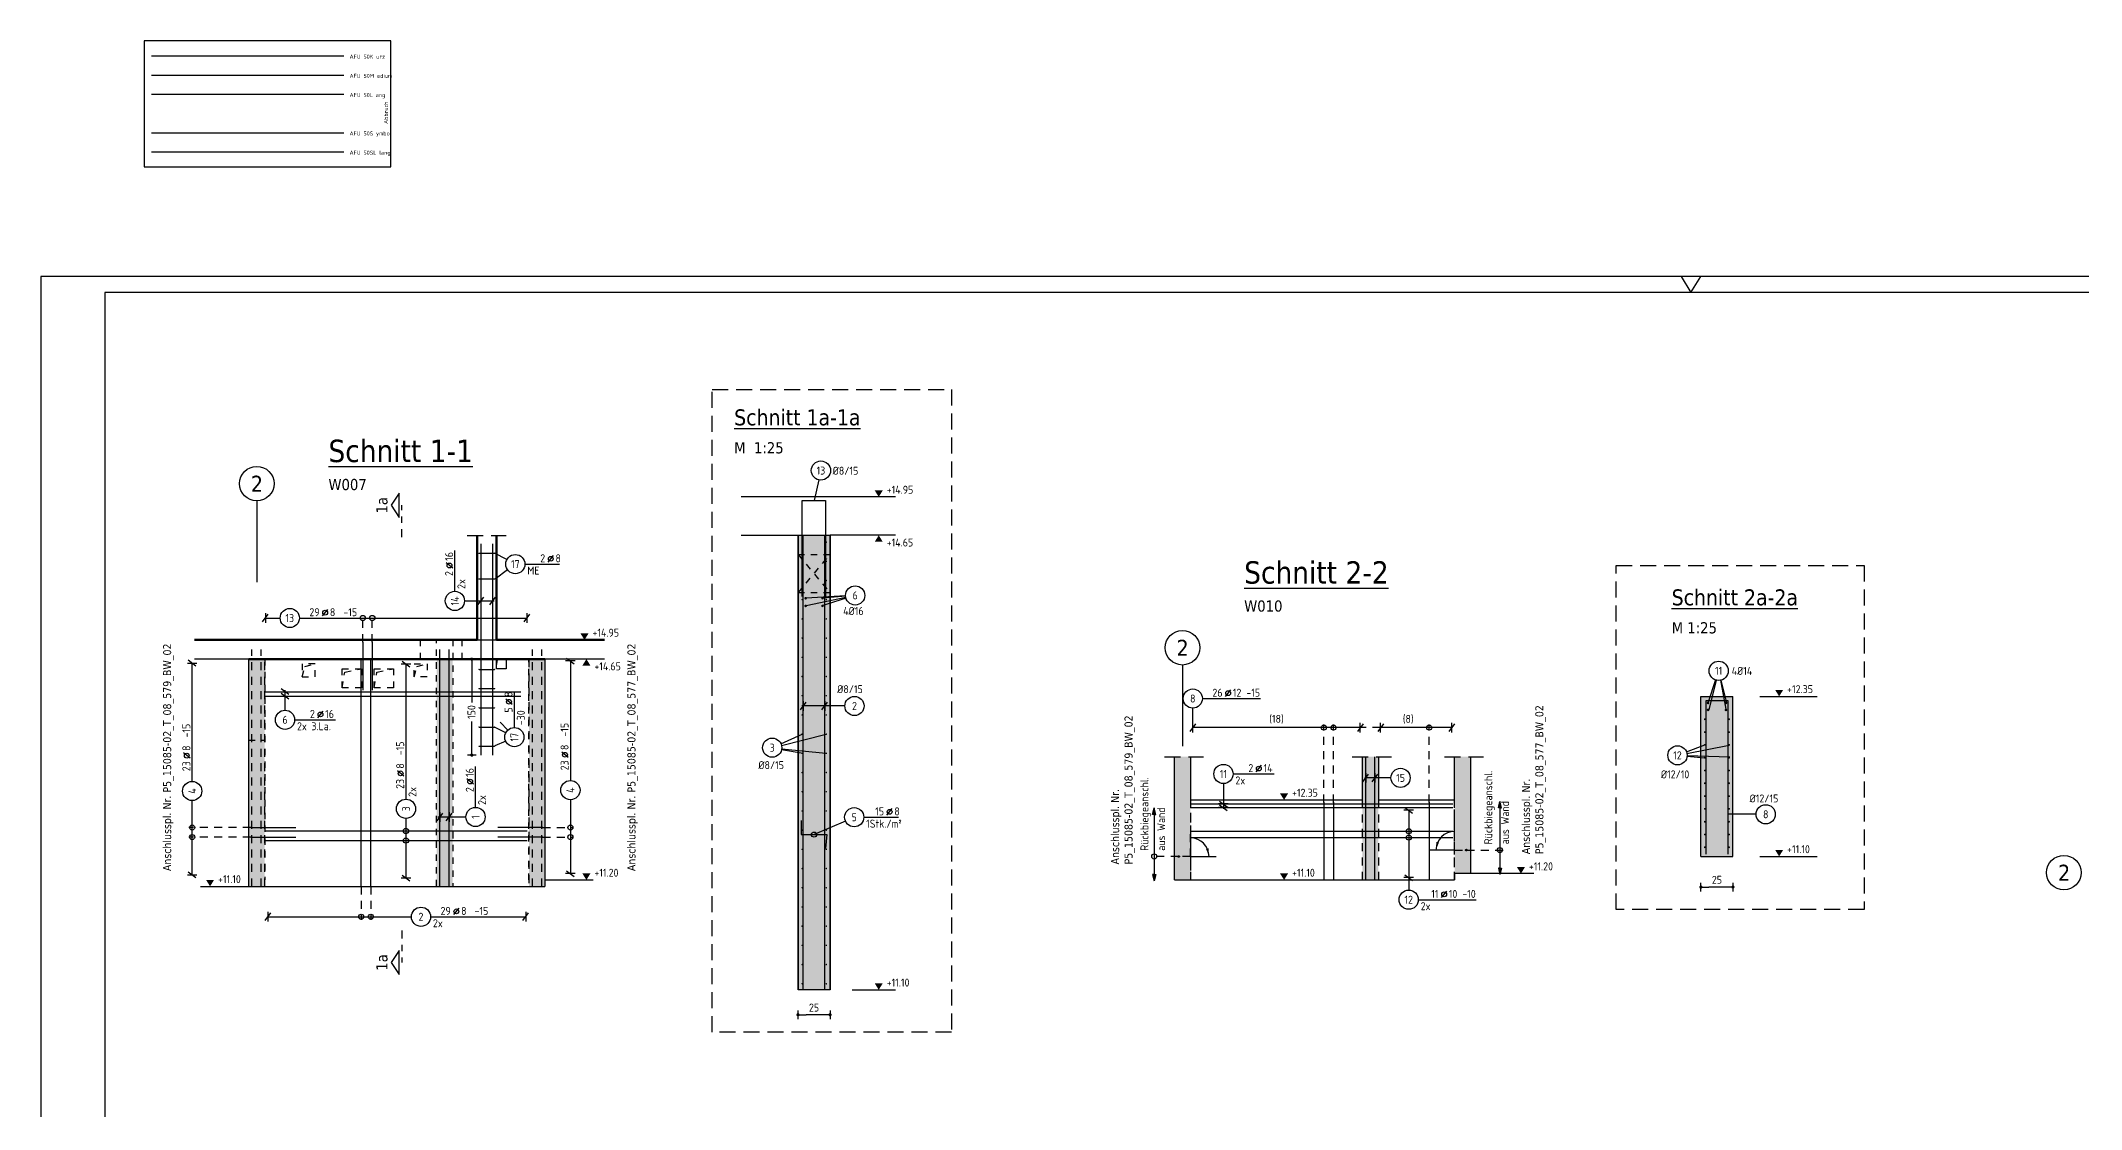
# Model space of a CAD drawing. Extents: x 0 to 63.3, y 0 to 33.4.
# Drawn here: x 0 to 31.87, y 16.69 to 33.38 of the extents above; entities that cross this region are included whole.
import ezdxf
from ezdxf.enums import TextEntityAlignment as Align

# ---------------------------------------------------------------- set-up
doc = ezdxf.new("R2010")
doc.units = 0
doc.header["$LTSCALE"] = 0.5
for name, pattern in [('AUSGEZOGEN', [1000.01, 1000, 0.01]), ('DASHDOTSMALL', [1.05, 0.5, -0.25, 0.05, -0.25]), ('DASHED', [0.75, 0.5, -0.25]), ('DOT', [0.175, 0.05, -0.125]), ('GESTRICHELT', [0.75, 0.5, -0.25]), ('HIDDEN', [0.375, 0.25, -0.125]), ('HIDDEN2', [0.187, 0.125, -0.062]), ('HIDDEN4', [0.12, 0.02, -0.1]), ('PUNKT', [0.175, 0.05, -0.125]), ('STRICHLINIE', [0.75, 0.5, -0.25]), ('STRICHPUNKT2', [0.55, 0.25, -0.125, 0.05, -0.125]), ('VERDECKT', [0.375, 0.25, -0.125])]:
    doc.linetypes.add(name, pattern=pattern)
for name, color, linetype in [('ACHSEN', 7, 'Continuous'), ('AFU', 7, 'Continuous'), ('BETON', 7, 'Continuous'), ('DETAIL', 7, 'Continuous'), ('DRUEBER', 7, 'Continuous'), ('grau_mittel', 7, 'Continuous'), ('HILFE', 7, 'Continuous'), ('koten', 7, 'Continuous'), ('MASSE', 7, 'Continuous'), ('RAHMEN', 7, 'Continuous'), ('RND', 7, 'Continuous'), ('RND-1', 7, 'Continuous'), ('SCHATTEN', 15, 'Continuous'), ('SCHNITTE', 7, 'Continuous'), ('SFP_Achsen', 7, 'Continuous'), ('TEXT', 7, 'Continuous'), ('VERDECKT', 7, 'Continuous'), ('WBZ', 7, 'Continuous')]:
    doc.layers.add(name, color=color, linetype=linetype)
doc.styles.add('helv', font='tahoma.ttf')
doc.styles.add('txt', font='isocp.shx')
doc.linetypes.add('ABBRUCH', pattern='A,0.15,-0.15,["x",Standard,S=0.07,R=0,X=-0.1,Y=-0.0238],-0.005', length=0.305)
doc.linetypes.add('AFU_50K', pattern='A,0.15,["/",Standard,S=0.2,R=0,X=-0.01,Y=-0.1],0.07,["/",Standard,S=0.2,R=0,X=-0.01,Y=-0.1],0.15', length=0.37)
doc.linetypes.add('AFU_50L', pattern='A,0.75,["/",Standard,S=0.2,R=0,X=-0.01,Y=-0.1],0.07,["/",Standard,S=0.2,R=0,X=-0.01,Y=-0.1],0.75', length=1.57)
doc.linetypes.add('AFU_50M', pattern='A,0.45,["/",Standard,S=0.2,R=0,X=-0.01,Y=-0.1],0.07,["/",Standard,S=0.2,R=0,X=-0.01,Y=-0.1],0.45', length=0.97)
doc.linetypes.add('AFU_50S', pattern='A,0,-0.15,["/",Standard,S=0.2,R=0,X=-0.01,Y=-0.1],0,-0.07,["/",Standard,S=0.2,R=0,X=-0.01,Y=-0.1],-0.15', length=0.37)
doc.linetypes.add('AFU_50SL', pattern='A,0,-0.75,["/",Standard,S=0.2,R=0,X=-0.01,Y=-0.1],0,-0.07,["/",Standard,S=0.2,R=0,X=-0.01,Y=-0.1],-0.75', length=1.57)
doc.dimstyles.new('DOT_I', dxfattribs={"dimscale": 0.5, "dimtxt": 0.25, "dimasz": 0.25, "dimexe": 0.1, "dimexo": 0.3, "dimgap": 0.1, "dimtad": 1, "dimdec": 3, "dimzin": 3, "dimtxsty": 'txt', "dimblk": 'DOT', "dimblk1": 'DOT', "dimblk2": 'DOT', "dimsah": 1, "dimcen": 0.1, "dimse1": 1, "dimse2": 1, "dimazin": 0, "dimtfac": 1, "dimtdec": 4, "dimtix": 1, "dimtmove": 2, "dimatfit": 3, "dimfxl": 0, "dimtvp": 1, "dimtolj": 1, "dimtzin": 0, "dimarcsym": 0})

# ---------------------------------------------------------------- blocks, each defined once
blk = doc.blocks.new('okrd_o')
at = {"layer": 'koten', "color": 7, "linetype": 'Continuous'}
blk.add_solid([(-0.125, 0.202), (0.125, 0.202), (0, 0)], dxfattribs=at)
at = {"layer": 'koten', "style": 'txt'}
blk.add_attdef('OKRD', (0.25, 0.1), '', height=0.25, dxfattribs=at)
blk = doc.blocks.new('DOT')
at = {"layer": 'MASSE', "color": 7, "linetype": 'Continuous'}
for p, q in [((0, 0), (-1, 0)), ((0, 0.54), (0, -0.54))]:
    blk.add_line(p, q, dxfattribs=at)
at = {"layer": 'MASSE', "color": 7, "linetype": 'Continuous', "const_width": 0.2}
blk.add_lwpolyline([(-0.1, 0, 1), (0.1, 0, 1)], format="xyb", close=True, dxfattribs=at)
blk = doc.blocks.new('*D14')
at = {"layer": 'Defpoints', "color": 0, "linetype": 'AUSGEZOGEN', "transparency": 16777216}
for p in [(11.827, 18.167), (11.827, 18.167), (12.327, 18.167)]:
    blk.add_point(p, dxfattribs=at)
at = {"layer": 'MASSE', "color": 0, "linetype": 'AUSGEZOGEN', "lineweight": -2, "transparency": 16777216}
blk.add_line((12.202, 18.167), (11.952, 18.167), dxfattribs=at)
at = {"layer": 'MASSE', "color": 0, "linetype": 'AUSGEZOGEN', "lineweight": -2, "transparency": 16777216, "xscale": 0.125, "yscale": 0.125, "zscale": 0.125, "rotation": 180}
blk.add_blockref('DOT', (11.827, 18.167), dxfattribs=at)
at = {"layer": 'MASSE', "color": 0, "linetype": 'AUSGEZOGEN', "lineweight": -2, "transparency": 16777216, "xscale": 0.125, "yscale": 0.125, "zscale": 0.125}
blk.add_blockref('DOT', (12.327, 18.167), dxfattribs=at)
at = {"layer": 'MASSE', "color": 0, "linetype": 'AUSGEZOGEN', "transparency": 16777216, "insert": (12.077, 18.279), "char_height": 0.125, "attachment_point": 5, "style": 'txt'}
blk.add_mtext('\\A1;25', dxfattribs=at)
blk = doc.blocks.new('okrd_u')
at = {"layer": 'koten', "color": 7, "linetype": 'Continuous'}
blk.add_solid([(-0.125, -0.202), (0.125, -0.202), (0, 0)], dxfattribs=at)
at = {"layer": 'koten', "style": 'txt'}
blk.add_attdef('OKRD', (0.25, -0.35), '', height=0.25, dxfattribs=at)
blk = doc.blocks.new('RND_LEI')
at = {"layer": 'RND', "color": 7, "linetype": 'Continuous'}
blk.add_line((1.022, 0.066), (1.19, 0.27), dxfattribs=at)
for centre, radius in [((0, 0), 0.3), ((1.106, 0.168), 0.075)]:
    blk.add_circle(centre, radius, dxfattribs=at)
at = {"layer": 'RND', "color": 7, "linetype": 'Continuous', "style": 'txt'}
blk.add_attdef('POSL', text='', height=0.25, dxfattribs=at).set_placement((0, 0), align=Align.MIDDLE)
blk.add_attdef('ANZ', text='', height=0.25, dxfattribs=at).set_placement((0.931, 0.057), align=Align.RIGHT)
for tag, p in [('DUM', (1.253, 0.057)), ('ABSTD', (1.674, 0.057)), ('POSTXT', (0.374, -0.327))]:
    blk.add_attdef(tag, p, '', height=0.25, dxfattribs=at)
blk = doc.blocks.new('lei_gre')
at = {"layer": 'RND', "color": 7, "linetype": 'Continuous'}
for p, q in [((-0.09, -0.12), (0.09, 0.12)), ((0, 0.15), (0, -0.15))]:
    blk.add_line(p, q, dxfattribs=at)
blk = doc.blocks.new('RND_HIN')
at = {"layer": 'RND', "color": 7, "linetype": 'Continuous'}
blk.add_circle((0, 0), 0.3, dxfattribs=at)
at = {"layer": 'RND', "color": 7, "linetype": 'Continuous', "style": 'txt'}
blk.add_attdef('POSI', text='', height=0.25, dxfattribs=at).set_placement((0, 0), align=Align.MIDDLE)
blk = doc.blocks.new('SCHN-2')
at = {"layer": 'SCHNITTE', "color": 6, "linetype": 'Continuous'}
blk.add_lwpolyline([(0.378, 0.088), (0, 0.34), (-0.378, 0.088)], close=True, dxfattribs=at)
at = {"layer": 'SCHNITTE', "color": 1, "linetype": 'DASHDOTSMALL', "style": 'helv'}
blk.add_attdef('SCHN-2', text='', height=0.35, dxfattribs=at).set_placement((0, 0.45), align=Align.CENTER)
blk = doc.blocks.new('*D19')
at = {"layer": 'Defpoints', "color": 0, "linetype": 'AUSGEZOGEN', "transparency": 16777216}
for p in [(25.93, 20.162), (25.93, 20.162), (26.43, 20.162)]:
    blk.add_point(p, dxfattribs=at)
at = {"layer": 'MASSE', "color": 0, "linetype": 'AUSGEZOGEN', "lineweight": -2, "transparency": 16777216}
blk.add_line((26.305, 20.162), (26.055, 20.162), dxfattribs=at)
at = {"layer": 'MASSE', "color": 0, "linetype": 'AUSGEZOGEN', "lineweight": -2, "transparency": 16777216, "xscale": 0.125, "yscale": 0.125, "zscale": 0.125, "rotation": 180}
blk.add_blockref('DOT', (25.93, 20.162), dxfattribs=at)
at = {"layer": 'MASSE', "color": 0, "linetype": 'AUSGEZOGEN', "lineweight": -2, "transparency": 16777216, "xscale": 0.125, "yscale": 0.125, "zscale": 0.125}
blk.add_blockref('DOT', (26.43, 20.162), dxfattribs=at)
at = {"layer": 'MASSE', "color": 0, "linetype": 'AUSGEZOGEN', "transparency": 16777216, "insert": (26.18, 20.275), "char_height": 0.125, "attachment_point": 5, "style": 'txt'}
blk.add_mtext('\\A1;25', dxfattribs=at)
blk = doc.blocks.new('PFEIL')
at = {"color": 7, "linetype": 'Continuous'}
blk.add_solid([(-1, -0.17), (-1, 0.17), (0, 0)], dxfattribs=at)
blk = doc.blocks.new('Pfeillinie')
at = {"layer": 'TEXT', "linetype": 'Continuous'}
blk.add_hatch(color=7, dxfattribs=at).paths.add_polyline_path([(0, 0), (-0.8, 0.2), (-0.8, 0), (-0.8, -0.2)])
at = {"layer": 'TEXT', "color": 7, "linetype": 'Continuous'}
for p, q in [((-0.8, 0), (-0.8, 0.2)), ((-0.8, 0.2), (0, 0)), ((-0.8, 0), (-0.8, -0.2)), ((-0.8, -0.2), (0, 0))]:
    blk.add_line(p, q, dxfattribs=at)
blk = doc.blocks.new('A1-19-0')
at = {"layer": 'RAHMEN'}
for p, q in [((103.1, 59.4), (0, 59.4)), ((0, 59.4), (0, 0))]:
    blk.add_line(p, q, dxfattribs=at)
at = {"layer": 'RAHMEN', "color": 7, "linetype": 'Continuous'}
for p, q in [((51.24, 59.4), (51.55, 58.9)), ((51.55, 58.9), (51.86, 59.4))]:
    blk.add_line(p, q, dxfattribs=at)
at = {"layer": 'RAHMEN', "color": 5}
for p, q in [((102.6, 58.9), (2, 58.9)), ((2, 58.9), (2, 0.5))]:
    blk.add_line(p, q, dxfattribs=at)
blk = doc.blocks.new('*D25')
at = {"layer": 'Defpoints', "color": 0, "linetype": 'AUSGEZOGEN', "transparency": 16777216}
for p in [(6.731, 23.723), (6.731, 23.723), (6.731, 22.223)]:
    blk.add_point(p, dxfattribs=at)
at = {"layer": 'MASSE', "color": 0, "linetype": 'AUSGEZOGEN', "lineweight": -2, "transparency": 16777216}
for p, q in [((6.731, 23.598), (6.731, 23.046)), ((6.731, 22.348), (6.731, 22.746))]:
    blk.add_line(p, q, dxfattribs=at)
at = {"layer": 'MASSE', "color": 0, "linetype": 'AUSGEZOGEN', "lineweight": -2, "transparency": 16777216, "xscale": 0.125, "yscale": 0.125, "zscale": 0.125}
for p, rotation in [((6.731, 23.723), 90), ((6.731, 22.223), 270)]:
    blk.add_blockref('DOT', p, dxfattribs=dict(at, rotation=rotation))
at = {"layer": 'MASSE', "color": 0, "linetype": 'AUSGEZOGEN', "transparency": 16777216, "insert": (6.727, 22.896), "char_height": 0.125, "attachment_point": 5, "rotation": 90, "style": 'txt'}
blk.add_mtext('\\A1;150', dxfattribs=at)

msp = doc.modelspace()

# ---------------------------------------------------------------- hatches: boundary and pattern name
at = {"layer": 'grau_mittel'}
for points in [[(12.327, 25.657), (11.827, 25.657), (11.827, 18.557), (12.327, 18.557)], [(7.623, 20.173), (7.873, 20.173), (7.873, 23.723), (7.623, 23.723)], [(26.43, 23.141), (25.93, 23.141), (25.93, 20.641), (26.43, 20.641)]]:
    msp.add_hatch(color=61, dxfattribs=at).paths.add_polyline_path(points)
h = msp.add_hatch(color=61, dxfattribs=at)
h.paths.add_polyline_path([(6.183, 20.173), (6.433, 20.173), (6.433, 23.723), (6.183, 23.723)])
h.paths.add_polyline_path([(3.498, 23.723), (3.248, 23.723), (3.248, 22.458), (3.498, 22.458)])
h.paths.add_polyline_path([(3.498, 22.458), (3.248, 22.458), (3.248, 20.173), (3.498, 20.173)])
h = msp.add_hatch(color=61, dxfattribs=at)
h.paths.add_polyline_path([(22.082, 20.373), (22.332, 20.373), (22.332, 22.198), (22.082, 22.198), (22.082, 21.523)])
h.paths.add_polyline_path([(20.892, 21.523), (20.892, 22.198), (20.642, 22.198), (20.642, 21.523), (20.642, 20.273), (20.892, 20.273)])
h.paths.add_polyline_path([(17.957, 21.523), (17.957, 22.198), (17.707, 22.198), (17.707, 20.273), (17.957, 20.273)])

# ---------------------------------------------------------------- linework, layer by layer
at = {"layer": 'ACHSEN', "color": 140, "linetype": 'AUSGEZOGEN'}
for p, q in [((3.373, 26.193), (3.373, 24.925)), ((17.832, 23.631), (17.832, 22.362))]:
    msp.add_line(p, q, dxfattribs=at)
at = {"layer": 'AFU', "color": 8, "linetype": 'AFU_50K'}
for p, q in [((4.731, 33.142), (1.731, 33.142)), ((11.827, 25.657), (12.327, 25.657)), ((6.818, 24.023), (7.118, 24.023)), ((25.93, 20.641), (26.43, 20.641)), ((22.332, 20.373), (22.082, 20.373)), ((22.082, 20.373), (22.082, 20.273)), ((12.327, 18.557), (11.827, 18.557))]:
    msp.add_line(p, q, dxfattribs=at)
at = {"layer": 'AFU', "color": 8, "linetype": 'AFU_50M'}
msp.add_line((4.731, 32.842), (1.731, 32.842), dxfattribs=at)
at = {"layer": 'AFU', "color": 8, "linetype": 'AFU_50L'}
for p, q in [((4.731, 32.542), (1.731, 32.542)), ((3.248, 20.173), (7.873, 20.173)), ((17.707, 20.273), (22.082, 20.273))]:
    msp.add_line(p, q, dxfattribs=at)
at = {"layer": 'AFU', "color": 8, "linetype": 'AFU_50S'}
msp.add_line((4.731, 31.942), (1.731, 31.942), dxfattribs=at)
at = {"layer": 'AFU', "color": 8, "linetype": 'AFU_50SL'}
msp.add_line((4.731, 31.642), (1.731, 31.642), dxfattribs=at)
at = {"layer": 'AFU', "color": 8, "linetype": 'AFU_50L', "lineweight": 70}
msp.add_line((3.248, 23.723), (7.873, 23.723), dxfattribs=at)
at = {"layer": 'AFU', "color": 8, "linetype": 'ABBRUCH'}
msp.add_lwpolyline([(1.613, 31.416), (5.467, 31.416), (5.467, 33.383), (1.613, 33.383)], close=True, dxfattribs=at)
at = {"layer": 'BETON', "color": 6, "linetype": 'AUSGEZOGEN', "lineweight": 25}
msp.add_line((13.352, 26.257), (10.938, 26.257), dxfattribs=at)
at = {"layer": 'BETON', "color": 6, "linetype": 'AUSGEZOGEN', "lineweight": 70}
for p, q in [((6.818, 25.655), (6.818, 24.023)), ((7.118, 25.655), (7.118, 24.023)), ((2.4, 24.023), (6.818, 24.023)), ((7.118, 24.023), (8.807, 24.023))]:
    msp.add_line(p, q, dxfattribs=at)
at = {"layer": 'BETON', "color": 6, "linetype": 'AUSGEZOGEN'}
for p, q in [((10.938, 25.657), (11.827, 25.657)), ((13.352, 25.657), (12.327, 25.657)), ((3.248, 23.723), (2.4, 23.723)), ((8.807, 23.723), (7.873, 23.723)), ((25.93, 20.641), (25.93, 23.141)), ((25.93, 23.141), (26.43, 23.141)), ((26.43, 20.641), (26.43, 23.141)), ((22.082, 21.523), (22.082, 22.198)), ((17.957, 21.523), (20.642, 21.523)), ((20.892, 21.523), (22.082, 21.523)), ((2.493, 20.173), (3.248, 20.173)), ((7.873, 20.273), (8.627, 20.273)), ((23.318, 20.373), (22.332, 20.373))]:
    msp.add_line(p, q, dxfattribs=at)
at = {"layer": 'BETON', "color": 6, "linetype": 'AUSGEZOGEN', "lineweight": 35}
for p, q in [((11.827, 25.657), (11.827, 18.557)), ((12.327, 25.657), (12.327, 18.557))]:
    msp.add_line(p, q, dxfattribs=at)
at = {"layer": 'BETON', "color": 6, "linetype": 'AUSGEZOGEN', "lineweight": -2}
for p, q in [((3.248, 20.173), (3.248, 23.723)), ((7.873, 23.723), (7.873, 20.173)), ((17.707, 20.273), (17.707, 22.198)), ((17.957, 22.198), (17.957, 21.523)), ((20.642, 21.523), (20.642, 22.198)), ((20.892, 22.198), (20.892, 21.523)), ((22.332, 22.198), (22.332, 20.373))]:
    msp.add_line(p, q, dxfattribs=at)
at = {"layer": 'BETON', "color": 6, "linetype": 'AUSGEZOGEN'}
msp.add_lwpolyline([(7.268, 23.723), (7.268, 23.573), (7.118, 23.573), (7.118, 23.723)], close=True, dxfattribs=at)
at = {"layer": 'DETAIL', "color": 102, "linetype": 'STRICHLINIE'}
for points in [[(10.487, 17.897), (10.487, 27.936), (14.225, 27.936), (14.225, 17.897)], [(24.606, 19.812), (24.606, 25.184), (28.482, 25.184), (28.482, 19.812)]]:
    msp.add_lwpolyline(points, close=True, dxfattribs=at)
at = {"layer": 'DRUEBER', "color": 7, "linetype": 'DOT'}
for p, q in [((3.498, 24.023), (5.933, 24.023)), ((5.933, 23.723), (5.933, 24.023)), ((6.583, 23.723), (6.583, 24.023)), ((3.498, 23.723), (5.933, 23.723)), ((6.583, 23.723), (7.623, 23.723)), ((17.957, 21.523), (17.957, 20.273)), ((22.082, 20.273), (22.082, 21.523))]:
    msp.add_line(p, q, dxfattribs=at)
at = {"layer": 'DRUEBER', "color": 7, "linetype": 'PUNKT', "lineweight": -2}
for p, q in [((6.183, 20.173), (6.183, 24.023)), ((6.433, 24.023), (6.433, 20.173)), ((3.498, 23.723), (3.498, 20.273)), ((7.623, 20.273), (7.623, 23.723))]:
    msp.add_line(p, q, dxfattribs=at)
at = {"layer": 'DRUEBER', "color": 7, "linetype": 'DOT', "lineweight": 70}
msp.add_line((6.433, 24.023), (6.183, 24.023), dxfattribs=at)
at = {"layer": 'DRUEBER', "color": 7, "linetype": 'HIDDEN4', "lineweight": -2}
msp.add_line((3.248, 22.458), (3.498, 22.458), dxfattribs=at)
at = {"layer": 'HILFE', "color": 102, "linetype": 'GESTRICHELT'}
for p, q in [((6.66, 25.655), (7.271, 25.655)), ((17.549, 22.198), (18.16, 22.198)), ((20.484, 22.198), (21.095, 22.198)), ((21.924, 22.198), (22.535, 22.198))]:
    msp.add_line(p, q, dxfattribs=at)
at = {"layer": 'HILFE', "color": 102, "linetype": 'AUSGEZOGEN'}
for p, q in [((26.85, 23.141), (27.747, 23.141)), ((26.85, 20.641), (27.747, 20.641)), ((12.675, 18.557), (13.352, 18.557))]:
    msp.add_line(p, q, dxfattribs=at)
at = {"layer": 'RND', "color": 102, "linetype": 'AUSGEZOGEN'}
for p, q in [((12.152, 26.523), (12.08, 26.201)), ((7.28, 25.278), (7.088, 25.38)), ((7.292, 25.117), (7.099, 24.973)), ((6.618, 24.632), (7.081, 24.632)), ((12.57, 24.709), (11.957, 24.674)), ((12.573, 24.686), (11.957, 24.554)), ((12.577, 24.673), (12.2, 24.554)), ((12.57, 24.705), (12.22, 24.674)), ((26.159, 23.398), (26.042, 23.048)), ((26.17, 23.395), (26.052, 22.929)), ((26.235, 23.393), (26.321, 22.939)), ((26.243, 23.395), (26.331, 23.038)), ((3.815, 22.925), (3.815, 23.24)), ((12.559, 22.991), (11.886, 22.991)), ((7.263, 22.571), (7.087, 22.658)), ((7.294, 22.613), (7.175, 22.739)), ((7.261, 22.442), (7.092, 22.366)), ((11.561, 22.4), (11.891, 22.549)), ((11.569, 22.375), (12.269, 22.551)), ((11.571, 22.313), (11.906, 22.254)), ((11.573, 22.323), (12.264, 22.252)), ((25.704, 22.274), (25.99, 22.384)), ((25.711, 22.249), (26.369, 22.379)), ((25.713, 22.205), (25.985, 22.179)), ((25.714, 22.215), (26.38, 22.194)), ((18.472, 21.779), (18.472, 21.385)), ((21.089, 21.868), (20.68, 21.868)), ((6.2, 21.257), (6.641, 21.257)), ((12.568, 21.193), (12.077, 20.981)), ((26.792, 21.299), (26.35, 21.299))]:
    msp.add_line(p, q, dxfattribs=at)
at = {"layer": 'RND', "color": 7, "linetype": 'AUSGEZOGEN'}
for p, q in [((6.468, 24.782), (6.468, 25.422)), ((7.562, 25.207), (8.102, 25.207)), ((3.507, 24.365), (3.739, 24.365)), ((4.039, 24.365), (7.593, 24.365)), ((2.364, 21.812), (2.364, 23.659)), ((5.704, 23.645), (5.704, 21.535)), ((8.272, 23.694), (8.272, 21.826)), ((7.397, 22.654), (7.397, 23.194)), ((17.993, 22.653), (17.993, 22.957)), ((18.143, 23.107), (19.049, 23.107)), ((3.965, 22.775), (4.605, 22.775)), ((20.61, 22.653), (17.993, 22.653)), ((22.038, 22.653), (20.926, 22.653)), ((6.791, 21.407), (6.791, 22.047)), ((18.622, 21.929), (19.262, 21.929)), ((2.364, 20.351), (2.364, 21.512)), ((8.272, 21.526), (8.272, 20.372)), ((21.366, 21.362), (21.366, 20.309)), ((5.704, 21.235), (5.704, 20.302)), ((12.855, 21.253), (13.395, 21.253)), ((21.366, 20.309), (21.366, 20.114)), ((21.516, 19.964), (22.422, 19.964)), ((3.548, 19.698), (5.788, 19.698)), ((6.088, 19.698), (7.574, 19.698))]:
    msp.add_line(p, q, dxfattribs=at)
at = {"layer": 'RND', "color": 102, "linetype": 'VERDECKT'}
for p, q in [((5.028, 23.989), (5.028, 24.415)), ((5.178, 23.989), (5.178, 24.415)), ((20.041, 21.485), (20.041, 22.703)), ((20.191, 21.485), (20.191, 22.703)), ((21.685, 21.485), (21.685, 22.703)), ((3.283, 21.092), (2.314, 21.092)), ((7.837, 21.092), (8.322, 21.092)), ((3.283, 20.942), (2.314, 20.942)), ((7.837, 20.942), (8.322, 20.942)), ((22.266, 20.74), (22.841, 20.74)), ((17.773, 20.64), (17.341, 20.64)), ((5.005, 20.173), (5.005, 19.648)), ((5.155, 20.173), (5.155, 19.648))]:
    msp.add_line(p, q, dxfattribs=at)
at = {"layer": 'RND', "color": 7, "linetype": 'VERDECKT'}
msp.add_line((20.926, 22.653), (20.61, 22.653), dxfattribs=at)
at = {"layer": 'RND', "color": 1, "linetype": 'AUSGEZOGEN'}
for points in [[(11.894, 24.701), (11.894, 26.201), (12.254, 26.201), (12.254, 24.701)], [(6.873, 25.523), (6.873, 22.223)], [(7.056, 25.523), (7.056, 22.223)], [(11.91, 18.557), (11.91, 25.657)], [(12.244, 18.557), (12.244, 25.657)], [(6.845, 25.376), (7.088, 25.376)], [(6.845, 24.976), (7.088, 24.976)], [(5.028, 23.989), (5.028, 23.239)], [(5.178, 23.989), (5.178, 23.239)], [(5.005, 20.173), (5.005, 23.723)], [(5.155, 20.173), (5.155, 23.723)], [(6.235, 20.173), (6.235, 23.873)], [(6.378, 20.173), (6.378, 23.873)], [(6.845, 23.562), (7.088, 23.562)], [(3.498, 23.214), (7.498, 23.214)], [(3.498, 23.143), (7.498, 23.143)], [(6.845, 23.262), (7.088, 23.262)], [(6.845, 22.962), (7.088, 22.962)], [(6.845, 22.662), (7.088, 22.662)], [(6.845, 22.362), (7.088, 22.362)], [(20.694, 20.273), (20.694, 22.198)], [(20.838, 20.273), (20.838, 22.198)], [(17.957, 21.461), (22.057, 21.461)], [(17.957, 21.404), (22.057, 21.404)], [(20.041, 21.485), (20.041, 20.273)], [(20.191, 21.485), (20.191, 20.273)], [(21.685, 21.485), (21.685, 20.273)], [(3.283, 21.092), (3.983, 21.092)], [(3.498, 21.038), (7.598, 21.038)], [(7.837, 21.092), (7.137, 21.092)], [(17.957, 21.034), (22.057, 21.034)], [(3.283, 20.942), (3.983, 20.942)], [(3.498, 20.888), (7.598, 20.888)], [(7.837, 20.942), (7.137, 20.942)], [(17.957, 20.934), (22.057, 20.934)]]:
    msp.add_lwpolyline(points, dxfattribs=at)
at = {"layer": 'RND', "color": 7, "linetype": 'AUSGEZOGEN'}
for points, const_width in [([(11.886, 25.551, 1), (11.898, 25.551, 1)], 0.012), ([(12.263, 25.551, 1), (12.275, 25.551, 1)], 0.012), ([(6.84, 25.376, 1), (6.85, 25.376, 1)], 0.01), ([(7.083, 25.376, 1), (7.093, 25.376, 1)], 0.01), ([(11.886, 25.251, 1), (11.898, 25.251, 1)], 0.012), ([(12.263, 25.251, 1), (12.275, 25.251, 1)], 0.012), ([(6.84, 24.976, 1), (6.85, 24.976, 1)], 0.01), ([(7.083, 24.976, 1), (7.093, 24.976, 1)], 0.01), ([(11.886, 24.951, 1), (11.898, 24.951, 1)], 0.012), ([(12.263, 24.951, 1), (12.275, 24.951, 1)], 0.012), ([(11.886, 24.651, 1), (11.898, 24.651, 1)], 0.012), ([(11.937, 24.674, 1), (11.957, 24.674, 1)], 0.02), ([(11.937, 24.554, 1), (11.957, 24.554, 1)], 0.02), ([(12.2, 24.674, 1), (12.22, 24.674, 1)], 0.02), ([(12.2, 24.554, 1), (12.22, 24.554, 1)], 0.02), ([(12.263, 24.651, 1), (12.275, 24.651, 1)], 0.012), ([(11.886, 24.351, 1), (11.898, 24.351, 1)], 0.012), ([(12.263, 24.351, 1), (12.275, 24.351, 1)], 0.012), ([(5.023, 23.989, 1), (5.033, 23.989, 1)], 0.01), ([(5.173, 23.989, 1), (5.183, 23.989, 1)], 0.01), ([(11.886, 24.051, 1), (11.898, 24.051, 1)], 0.012), ([(12.263, 24.051, 1), (12.275, 24.051, 1)], 0.012), ([(11.886, 23.751, 1), (11.898, 23.751, 1)], 0.012), ([(12.263, 23.751, 1), (12.275, 23.751, 1)], 0.012), ([(6.84, 23.562, 1), (6.85, 23.562, 1)], 0.01), ([(6.84, 23.262, 1), (6.85, 23.262, 1)], 0.01), ([(7.083, 23.562, 1), (7.093, 23.562, 1)], 0.01), ([(7.083, 23.262, 1), (7.093, 23.262, 1)], 0.01), ([(11.886, 23.451, 1), (11.898, 23.451, 1)], 0.012), ([(12.263, 23.451, 1), (12.275, 23.451, 1)], 0.012), ([(6.84, 22.962, 1), (6.85, 22.962, 1)], 0.01), ([(7.083, 22.962, 1), (7.093, 22.962, 1)], 0.01), ([(11.886, 23.151, 1), (11.898, 23.151, 1)], 0.012), ([(12.263, 23.151, 1), (12.275, 23.151, 1)], 0.012), ([(26.032, 23.038, 1), (26.052, 23.038, 1)], 0.02), ([(26.032, 22.929, 1), (26.052, 22.929, 1)], 0.02), ([(26.311, 23.038, 1), (26.331, 23.038, 1)], 0.02), ([(26.311, 22.929, 1), (26.331, 22.929, 1)], 0.02), ([(6.84, 22.662, 1), (6.85, 22.662, 1)], 0.01), ([(7.083, 22.662, 1), (7.093, 22.662, 1)], 0.01), ([(11.886, 22.851, 1), (11.898, 22.851, 1)], 0.012), ([(12.263, 22.851, 1), (12.275, 22.851, 1)], 0.012), ([(25.984, 22.783, 1), (25.998, 22.783, 1)], 0.014), ([(26.363, 22.783, 1), (26.377, 22.783, 1)], 0.014), ([(6.84, 22.362, 1), (6.85, 22.362, 1)], 0.01), ([(7.083, 22.362, 1), (7.093, 22.362, 1)], 0.01), ([(11.886, 22.551, 1), (11.898, 22.551, 1)], 0.012), ([(12.263, 22.551, 1), (12.275, 22.551, 1)], 0.012), ([(25.984, 22.583, 1), (25.998, 22.583, 1)], 0.014), ([(25.984, 22.383, 1), (25.998, 22.383, 1)], 0.014), ([(26.363, 22.583, 1), (26.377, 22.583, 1)], 0.014), ([(26.363, 22.383, 1), (26.377, 22.383, 1)], 0.014), ([(11.886, 22.251, 1), (11.898, 22.251, 1)], 0.012), ([(12.263, 22.251, 1), (12.275, 22.251, 1)], 0.012), ([(25.984, 22.183, 1), (25.998, 22.183, 1)], 0.014), ([(25.984, 21.983, 1), (25.998, 21.983, 1)], 0.014), ([(26.363, 22.183, 1), (26.377, 22.183, 1)], 0.014), ([(26.363, 21.983, 1), (26.377, 21.983, 1)], 0.014), ([(11.886, 21.951, 1), (11.898, 21.951, 1)], 0.012), ([(12.263, 21.951, 1), (12.275, 21.951, 1)], 0.012), ([(25.984, 21.783, 1), (25.998, 21.783, 1)], 0.014), ([(26.363, 21.783, 1), (26.377, 21.783, 1)], 0.014), ([(11.886, 21.651, 1), (11.898, 21.651, 1)], 0.012), ([(11.886, 21.351, 1), (11.898, 21.351, 1)], 0.012), ([(12.263, 21.651, 1), (12.275, 21.651, 1)], 0.012), ([(12.263, 21.351, 1), (12.275, 21.351, 1)], 0.012), ([(20.034, 21.485, 1), (20.047, 21.485, 1)], 0.0125), ([(20.184, 21.485, 1), (20.197, 21.485, 1)], 0.0125), ([(21.679, 21.485, 1), (21.692, 21.485, 1)], 0.0125), ([(25.984, 21.583, 1), (25.998, 21.583, 1)], 0.014), ([(25.984, 21.383, 1), (25.998, 21.383, 1)], 0.014), ([(26.363, 21.583, 1), (26.377, 21.583, 1)], 0.014), ([(26.363, 21.383, 1), (26.377, 21.383, 1)], 0.014), ([(3.277, 21.092, 1), (3.29, 21.092, 1)], 0.0125), ([(7.844, 21.092, -1), (7.831, 21.092, -1)], 0.0125), ([(11.886, 21.051, 1), (11.898, 21.051, 1)], 0.012), ([(12.263, 21.051, 1), (12.275, 21.051, 1)], 0.012), ([(25.984, 21.183, 1), (25.998, 21.183, 1)], 0.014), ([(26.363, 21.183, 1), (26.377, 21.183, 1)], 0.014), ([(3.277, 20.942, 1), (3.29, 20.942, 1)], 0.0125), ([(7.844, 20.942, -1), (7.831, 20.942, -1)], 0.0125), ([(11.886, 20.751, 1), (11.898, 20.751, 1)], 0.012), ([(12.263, 20.751, 1), (12.275, 20.751, 1)], 0.012), ([(25.984, 20.983, 1), (25.998, 20.983, 1)], 0.014), ([(25.984, 20.783, 1), (25.998, 20.783, 1)], 0.014), ([(26.363, 20.983, 1), (26.377, 20.983, 1)], 0.014), ([(26.363, 20.783, 1), (26.377, 20.783, 1)], 0.014), ([(11.886, 20.451, 1), (11.898, 20.451, 1)], 0.012), ([(12.263, 20.451, 1), (12.275, 20.451, 1)], 0.012), ([(11.886, 20.151, 1), (11.898, 20.151, 1)], 0.012), ([(12.263, 20.151, 1), (12.275, 20.151, 1)], 0.012), ([(11.886, 19.851, 1), (11.898, 19.851, 1)], 0.012), ([(12.263, 19.851, 1), (12.275, 19.851, 1)], 0.012), ([(11.886, 19.551, 1), (11.898, 19.551, 1)], 0.012), ([(12.263, 19.551, 1), (12.275, 19.551, 1)], 0.012), ([(11.886, 19.251, 1), (11.898, 19.251, 1)], 0.012), ([(12.263, 19.251, 1), (12.275, 19.251, 1)], 0.012), ([(11.886, 18.951, 1), (11.898, 18.951, 1)], 0.012), ([(12.263, 18.951, 1), (12.275, 18.951, 1)], 0.012), ([(11.886, 18.651, 1), (11.898, 18.651, 1)], 0.012), ([(12.263, 18.651, 1), (12.275, 18.651, 1)], 0.012)]:
    msp.add_lwpolyline(points, format="xyb", close=True, dxfattribs=dict(at, const_width=const_width))
at = {"layer": 'RND', "color": 7, "linetype": 'HIDDEN'}
for points in [[(3.297, 20.173), (3.297, 23.873)], [(3.44, 20.173), (3.44, 23.873)], [(7.68, 20.173), (7.68, 23.873)], [(7.824, 20.173), (7.824, 23.873)]]:
    msp.add_lwpolyline(points, dxfattribs=at)
at = {"layer": 'RND', "color": 102, "linetype": 'AUSGEZOGEN'}
for points in [[(17.391, 21.398), (17.391, 20.259)], [(22.791, 21.498), (22.791, 20.359)]]:
    msp.add_lwpolyline(points, dxfattribs=at)
at = {"layer": 'RND', "color": 7, "linetype": 'AUSGEZOGEN'}
for centre in [(5.028, 24.365), (5.178, 24.365), (20.041, 22.653), (20.191, 22.653), (21.685, 22.653), (2.364, 21.092), (5.704, 21.038), (8.272, 21.092), (21.366, 21.034), (2.364, 20.942), (5.704, 20.888), (8.272, 20.942), (12.077, 20.981), (21.366, 20.934), (22.791, 20.74), (17.391, 20.64), (5.005, 19.698), (5.155, 19.698)]:
    msp.add_circle(centre, 0.04, dxfattribs=at)
at = {"layer": 'RND-1', "color": 1, "linetype": 'AUSGEZOGEN'}
for points in [[(26.01, 20.675), (26.01, 23.075), (26.35, 23.075), (26.35, 20.675)], [(11.877, 21.201), (11.877, 20.981), (12.277, 20.981), (12.258, 20.762)]]:
    msp.add_lwpolyline(points, dxfattribs=at)
at = {"layer": 'SCHATTEN', "color": 1, "linetype": 'AUSGEZOGEN'}
msp.add_lwpolyline([(7.118, 23.573, 0, 0.0245, 0), (7.13, 23.722, 0, 0, 0), (7.119, 23.711, 0.0245, 0, 0), (7.268, 23.723, 0, 0, 0)], format="xyseb", dxfattribs=at)
at = {"layer": 'SCHNITTE', "color": 6, "linetype": 'STRICHPUNKT2'}
for p, q in [((5.64, 25.626), (5.64, 26.126)), ((5.64, 19.484), (5.64, 18.984))]:
    msp.add_line(p, q, dxfattribs=at)
at = {"layer": 'SFP_Achsen', "color": 7, "linetype": 'AUSGEZOGEN'}
for centre in [(3.373, 26.464), (17.832, 23.901), (31.599, 20.387)]:
    msp.add_circle(centre, 0.27, dxfattribs=at)
at = {"layer": 'TEXT', "color": 7, "linetype": 'VERDECKT'}
for p, q in [((22.082, 20.74), (22.266, 20.74)), ((17.957, 20.64), (17.773, 20.64))]:
    msp.add_line(p, q, dxfattribs=at)
for points in [[(17.957, 20.64), (17.957, 21.04)], [(22.082, 20.74), (22.082, 21.14)]]:
    msp.add_lwpolyline(points, dxfattribs=at)
at = {"layer": 'TEXT', "color": 1, "linetype": 'AUSGEZOGEN'}
for points in [[(22.082, 20.74), (21.682, 20.74)], [(17.957, 20.64), (18.357, 20.64)]]:
    msp.add_lwpolyline(points, dxfattribs=at)
at = {"layer": 'TEXT', "color": 7, "linetype": 'VERDECKT'}
for centre in [(22.266, 20.74), (17.773, 20.64)]:
    msp.add_circle(centre, 0.012, dxfattribs=at)
at = {"layer": 'TEXT', "color": 102, "linetype": 'AUSGEZOGEN'}
for centre, start, end in [((17.957, 20.64), 0, 90), ((22.082, 20.74), 90, 180)]:
    msp.add_arc(centre, 0.29, start, end, dxfattribs=at)
at = {"layer": 'VERDECKT', "color": 7, "linetype": 'HIDDEN'}
for p, q in [((3.498, 20.173), (3.498, 23.723)), ((3.498, 23.723), (7.623, 23.723)), ((7.623, 23.723), (7.623, 20.173)), ((22.082, 20.273), (22.082, 21.523)), ((20.892, 20.273), (22.082, 20.273))]:
    msp.add_line(p, q, dxfattribs=at)
at = {"layer": 'VERDECKT', "color": 7, "linetype": 'VERDECKT', "lineweight": -2}
for p, q in [((17.957, 21.523), (17.957, 20.273)), ((20.642, 20.273), (20.642, 21.523)), ((20.892, 21.523), (20.892, 20.273))]:
    msp.add_line(p, q, dxfattribs=at)
at = {"layer": 'WBZ', "color": 102, "linetype": 'HIDDEN2'}
for p, q in [((11.827, 24.757), (12.327, 25.358)), ((11.827, 25.358), (12.327, 24.757)), ((4.083, 23.448), (4.124, 23.606)), ((4.124, 23.606), (4.283, 23.648)), ((5.833, 23.448), (5.874, 23.606)), ((5.874, 23.606), (6.033, 23.648)), ((4.708, 23.273), (4.749, 23.52)), ((4.749, 23.52), (5.008, 23.573)), ((5.208, 23.273), (5.249, 23.52)), ((5.249, 23.52), (5.508, 23.573))]:
    msp.add_line(p, q, dxfattribs=at)
for points in [[(12.327, 25.358), (12.327, 24.757), (11.827, 24.757), (11.827, 25.358)], [(4.283, 23.448), (4.283, 23.648), (4.083, 23.648), (4.083, 23.448)], [(6.033, 23.648), (6.033, 23.448), (5.833, 23.448), (5.833, 23.648)], [(5.008, 23.573), (5.008, 23.273), (4.708, 23.273), (4.708, 23.573)], [(5.508, 23.573), (5.508, 23.273), (5.208, 23.273), (5.208, 23.573)]]:
    msp.add_lwpolyline(points, close=True, dxfattribs=at)

# ---------------------------------------------------------------- block references
at = {"layer": 'koten', "color": 7, "linetype": 'DASHED', "xscale": 0.5, "yscale": 0.5, "zscale": 0.5}
msp.add_blockref('okrd_o', (13.088, 26.257), dxfattribs=at).add_auto_attribs({'OKRD': '+14.95'})
at = {"layer": 'koten', "color": 7, "linetype": 'AUSGEZOGEN', "xscale": 0.5, "yscale": 0.5, "zscale": 0.5}
msp.add_blockref('okrd_u', (13.088, 25.657), dxfattribs=at).add_auto_attribs({'OKRD': '+14.65'})
at = {"layer": 'koten', "color": 6, "linetype": 'AUSGEZOGEN', "xscale": 0.5, "yscale": 0.5, "zscale": 0.5}
for name, p, values in [('okrd_o', (8.492, 24.023), {'OKRD': '+14.95'}), ('okrd_u', (8.522, 23.723), {'OKRD': '+14.65'}), ('okrd_o', (8.522, 20.273), {'OKRD': '+11.20'}), ('okrd_o', (19.419, 20.273), {'OKRD': '+11.10'}), ('okrd_o', (23.119, 20.373), {'OKRD': '+11.20'})]:
    msp.add_blockref(name, p, dxfattribs=at).add_auto_attribs(values)
at = {"layer": 'koten', "color": 8, "linetype": 'AFU_50M', "xscale": 0.5, "yscale": 0.5, "zscale": 0.5}
msp.add_blockref('okrd_o', (27.152, 23.141), dxfattribs=at).add_auto_attribs({'OKRD': '+12.35'})
at = {"layer": 'koten', "color": 8, "linetype": 'AFU_50K', "xscale": 0.5, "yscale": 0.5, "zscale": 0.5}
msp.add_blockref('okrd_o', (19.419, 21.523), dxfattribs=at).add_auto_attribs({'OKRD': '+12.35'})
at = {"layer": 'koten', "color": 7, "linetype": 'AUSGEZOGEN'}
ref = msp.add_blockref('okrd_o', (27.152, 20.641), dxfattribs=dict(at, xscale=0.5, yscale=0.5, zscale=0.5))
ref.add_attrib('OKRD', '+11.10', (27.277, 20.691), dxfattribs={"layer": '0', "color": 0, "linetype": 'ByBlock', "height": 0.125, "style": 'txt'})
ref = msp.add_blockref('okrd_o', (2.644, 20.173), dxfattribs=dict(at, xscale=0.5, yscale=0.5, zscale=0.5))
ref.add_attrib('OKRD', '+11.10', (2.769, 20.223), dxfattribs={"layer": '0', "color": 0, "linetype": 'ByBlock', "height": 0.125, "style": 'txt'})
ref = msp.add_blockref('okrd_o', (13.088, 18.557), dxfattribs=dict(at, xscale=0.5, yscale=0.5, zscale=0.5))
ref.add_attrib('OKRD', '+11.10', (13.213, 18.607), dxfattribs={"layer": '0', "color": 0, "linetype": 'ByBlock', "height": 0.125, "style": 'txt'})
at = {"layer": 'RAHMEN', "color": 7, "linetype": 'AUSGEZOGEN', "xscale": 0.5, "yscale": 0.5, "zscale": 0.5}
msp.add_blockref('A1-19-0', (0, 0), dxfattribs=at)
at = {"layer": 'RND', "color": 7, "linetype": 'AUSGEZOGEN', "xscale": 0.5, "yscale": 0.5, "zscale": 0.5}
for name, p, values in [('RND_HIN', (12.185, 26.669), {'POSI': '13'}), ('RND_LEI', (7.412, 25.207), {'POSL': '17', 'DUM': '8', 'ANZ': '2', 'POSTXT': 'ME'}), ('RND_HIN', (12.72, 24.718), {'POSI': '6'}), ('RND_LEI', (3.889, 24.365), {'POSL': '13', 'DUM': '8', 'ANZ': '29', 'ABSTD': '-15'}), ('RND_HIN', (26.207, 23.54), {'POSI': '11'}), ('RND_HIN', (12.709, 22.991), {'POSI': '2'}), ('RND_LEI', (17.993, 23.107), {'POSL': '8', 'DUM': '12', 'ANZ': '26', 'ABSTD': '-15'}), ('RND_LEI', (3.815, 22.775), {'POSL': '6', 'DUM': '16', 'ANZ': '2', 'POSTXT': '2x 3.La.'}), ('RND_HIN', (11.424, 22.339), {'POSI': '3'}), ('RND_HIN', (25.564, 22.22), {'POSI': '12'}), ('RND_LEI', (18.472, 21.929), {'POSL': '11', 'DUM': '14', 'ANZ': '2', 'POSTXT': '2x'}), ('RND_HIN', (21.239, 21.868), {'POSI': '15'}), ('RND_LEI', (12.705, 21.253), {'POSL': '5', 'DUM': '8', 'ANZ': '15', 'POSTXT': '1Stk./m²'}), ('RND_HIN', (26.942, 21.299), {'POSI': '8'}), ('RND_LEI', (21.366, 19.964), {'POSL': '12', 'DUM': '10', 'ANZ': '11', 'ABSTD': '-10', 'POSTXT': '2x'}), ('RND_LEI', (5.938, 19.698), {'POSL': '2', 'DUM': '8', 'ANZ': '29', 'ABSTD': '-15', 'POSTXT': '2x'})]:
    msp.add_blockref(name, p, dxfattribs=at).add_auto_attribs(values)
at = {"layer": 'RND', "color": 7, "linetype": 'AUSGEZOGEN', "xscale": 0.5, "yscale": 0.5, "zscale": 0.5, "rotation": 90}
for p, values in [((6.468, 24.632), {'POSL': '14', 'DUM': '16', 'ANZ': '2', 'POSTXT': '2x'}), ((7.397, 22.504), {'POSL': '17', 'DUM': '8', 'ANZ': '5', 'POSTXT': '-30'}), ((2.364, 21.662), {'POSL': '4', 'DUM': '8', 'ANZ': '23', 'ABSTD': '-15'}), ((8.272, 21.676), {'POSL': '4', 'DUM': '8', 'ANZ': '23', 'ABSTD': '-15'}), ((5.704, 21.385), {'POSL': '3', 'DUM': '8', 'ANZ': '23', 'ABSTD': '-15', 'POSTXT': '2x'}), ((6.791, 21.257), {'POSL': '1', 'DUM': '16', 'ANZ': '2', 'POSTXT': '2x'})]:
    msp.add_blockref('RND_LEI', p, dxfattribs=at).add_auto_attribs(values)
at = {"layer": 'RND', "color": 102, "linetype": 'AUSGEZOGEN', "xscale": 0.5, "yscale": 0.5, "zscale": 0.5}
for p in [(6.873, 24.632), (7.056, 24.632), (6.235, 21.257), (6.378, 21.257)]:
    msp.add_blockref('lei_gre', p, dxfattribs=at)
at = {"layer": 'RND', "color": 7, "linetype": 'AUSGEZOGEN', "xscale": 0.5, "yscale": 0.5, "zscale": 0.5}
for p in [(3.507, 24.365), (7.593, 24.365), (11.91, 22.991), (12.244, 22.991), (20.694, 21.868), (20.838, 21.868), (3.548, 19.698), (7.574, 19.698)]:
    msp.add_blockref('lei_gre', p, dxfattribs=at)
for p, rotation in [((2.364, 23.659), 90), ((5.704, 23.645), 270), ((8.272, 23.694), 270), ((17.993, 22.653), 180), ((20.61, 22.653), 180), ((20.926, 22.653), 180), ((22.038, 22.653), 180), ((21.366, 21.362), 270), ((8.272, 20.372), 270), ((2.364, 20.351), 90), ((5.704, 20.302), 270), ((21.366, 20.309), 270)]:
    msp.add_blockref('lei_gre', p, dxfattribs=dict(at, rotation=rotation))
at = {"layer": 'RND', "color": 102, "linetype": 'AUSGEZOGEN'}
for name, p, xscale, yscale, zscale, rotation in [('lei_gre', (3.815, 23.214), 0.5, 0.5, 0.5, 90), ('lei_gre', (3.815, 23.143), 0.5, 0.5, 0.5, 90), ('Pfeillinie', (17.391, 21.398), -0.125, 0.125, 0.125, 270), ('lei_gre', (18.472, 21.461), 0.5, 0.5, 0.5, 270), ('lei_gre', (18.472, 21.404), 0.5, 0.5, 0.5, 270), ('Pfeillinie', (22.791, 21.498), 0.125, 0.125, 0.125, 90.00000000000001), ('Pfeillinie', (22.791, 20.359), 0.125, 0.125, 0.125, 270), ('Pfeillinie', (17.391, 20.259), -0.125, 0.125, 0.125, 90)]:
    msp.add_blockref(name, p, dxfattribs=dict(at, xscale=xscale, yscale=yscale, zscale=zscale, rotation=rotation))
at = {"layer": 'SCHNITTE', "color": 6, "linetype": 'STRICHPUNKT2', "xscale": 0.5, "yscale": 0.5, "zscale": 0.5, "rotation": 90}
for p in [(5.64, 26.126), (5.64, 18.984)]:
    msp.add_blockref('SCHN-2', p, dxfattribs=at).add_auto_attribs({'SCHN-2': '1a'})
at = {"layer": 'TEXT', "color": 102, "linetype": 'AUSGEZOGEN', "yscale": 0.1250000000000026, "zscale": 0.1250000000000026}
for p, xscale, rotation in [((18.247, 20.64), -0.1250000000000026, 102.2409790208733), ((21.791, 20.74), 0.1250000000000026, 257.7590209791267)]:
    msp.add_blockref('PFEIL', p, dxfattribs=dict(at, xscale=xscale, rotation=rotation))

# ---------------------------------------------------------------- texts
at = {"layer": 'AFU', "color": 8, "linetype": 'AFU_50K', "style": 'txt'}
msp.add_text('AFU 50K urz', height=0.0625, dxfattribs=at).set_placement((4.823, 33.104))
at = {"layer": 'AFU', "color": 8, "linetype": 'AFU_50M', "style": 'txt'}
msp.add_text('AFU 50M edium', height=0.0625, dxfattribs=at).set_placement((4.823, 32.804))
at = {"layer": 'AFU', "color": 8, "linetype": 'AFU_50L', "style": 'txt'}
msp.add_text('AFU 50L ang', height=0.0625, dxfattribs=at).set_placement((4.823, 32.504))
at = {"layer": 'AFU', "color": 8, "linetype": 'ABBRUCH', "style": 'txt'}
msp.add_text('Abbruch', height=0.0625, rotation=90, dxfattribs=at).set_placement((5.422, 32.085))
at = {"layer": 'AFU', "color": 8, "linetype": 'AFU_50S', "style": 'txt'}
msp.add_text('AFU 50S ymbol', height=0.0625, dxfattribs=at).set_placement((4.823, 31.904))
at = {"layer": 'AFU', "color": 8, "linetype": 'AFU_50SL', "style": 'txt'}
msp.add_text('AFU 50SL lang', height=0.0625, dxfattribs=at).set_placement((4.823, 31.604))
at = {"layer": 'RND', "color": 7, "linetype": 'AUSGEZOGEN', "style": 'txt'}
for s, p in [('(18)', (19.301, 22.79)), ('(8)', (21.358, 22.79))]:
    msp.add_text(s, height=0.125, dxfattribs=at).set_placement(p, align=Align.MIDDLE)
at = {"layer": 'SFP_Achsen', "color": 6, "linetype": 'AUSGEZOGEN', "style": 'helv'}
for p in [(3.282, 26.338), (17.741, 23.775), (31.509, 20.261)]:
    msp.add_text('2', height=0.25, dxfattribs=at).set_placement(p)
at = {"layer": 'TEXT', "color": 6, "linetype": 'AUSGEZOGEN', "style": 'helv'}
for s, p in [('%%USchnitt 1a-1a', (10.83, 27.375)), ('%%USchnitt 2a-2a', (25.473, 24.563))]:
    msp.add_text(s, height=0.25, dxfattribs=at).set_placement(p)
at = {"layer": 'TEXT', "color": 5, "linetype": 'AUSGEZOGEN', "style": 'helv'}
for s, p in [('%%uSchnitt 1-1', (4.493, 26.801)), ('%%USchnitt 2-2', (18.796, 24.902))]:
    msp.add_text(s, height=0.35, dxfattribs=at).set_placement(p)
at = {"layer": 'TEXT', "color": 1, "linetype": 'AUSGEZOGEN', "style": 'helv'}
for s, p in [('M  1:25', (10.83, 26.937)), ('W007', (4.493, 26.363)), ('W010', (18.796, 24.465)), ('M 1:25', (25.473, 24.125))]:
    msp.add_text(s, height=0.175, dxfattribs=at).set_placement(p)
at = {"layer": 'TEXT', "color": 7, "linetype": 'AUSGEZOGEN', "style": 'txt'}
for s, p in [('%%C8/15', (12.368, 26.603)), ('4%%C16', (12.533, 24.412)), ('4%%C14', (26.41, 23.476)), ('%%C8/15', (12.438, 23.191)), ('%%C8/15', (11.207, 22.004)), ('%%C12/10', (25.304, 21.86)), ('%%C12/15', (26.69, 21.483))]:
    msp.add_text(s, height=0.125, dxfattribs=at).set_placement(p)
at = {"layer": 'TEXT', "color": 7, "linetype": 'AUSGEZOGEN'}
for s, style, p in [('Anschlusspl. Nr. P5_15085-02_T_08_579_BW_02', 'helv', (2.036, 20.411)), ('Anschlusspl. Nr. P5_15085-02_T_08_577_BW_02', 'helv', (9.288, 20.411)), ('P5_15085-02_T_08_577_BW_02', 'helv', (23.469, 20.675)), ('P5_15085-02_T_08_579_BW_02', 'helv', (17.052, 20.515)), ('Anschlusspl. Nr. ', 'helv', (16.843, 20.515)), ('Rückbiegeanschl.', 'txt', (17.3, 20.729)), ('Rückbiegeanschl.', 'txt', (22.671, 20.829)), ('Anschlusspl. Nr. ', 'helv', (23.259, 20.675)), ('aus Wand ', 'txt', (17.561, 20.729)), ('aus Wand ', 'txt', (22.932, 20.829))]:
    msp.add_text(s, height=0.125, rotation=90, dxfattribs=dict(at, style=style)).set_placement(p)

# ---------------------------------------------------------------- dimensions: what is measured, and where the dimension line sits
at = {"layer": 'MASSE', "color": 7, "linetype": 'AUSGEZOGEN'}
dim = msp.add_linear_dim(base=(6.731, 23.723), p1=(6.731, 22.223), p2=(6.731, 23.723), angle=90, dimstyle='DOT_I', override={"dimdec": 0, "dimlfac": 100}, dxfattribs=at)
dim.commit()
dim.dimension.update_dxf_attribs({"geometry": '*D25', "text_midpoint": (6.727, 22.896), "dimtype": 160})
for base, p1, p2, picture, middle in [((25.93, 20.162), (26.43, 20.162), (25.93, 20.162), '*D19', (26.18, 20.275)), ((11.827, 18.167), (12.327, 18.167), (11.827, 18.167), '*D14', (12.077, 18.279))]:
    dim = msp.add_linear_dim(base=base, p1=p1, p2=p2, dimstyle='DOT_I', override={"dimdec": 0, "dimlfac": 50}, dxfattribs=at)
    dim.commit()
    dim.dimension.update_dxf_attribs({"geometry": picture, "text_midpoint": middle})

doc.saveas('drawing.dxf')
